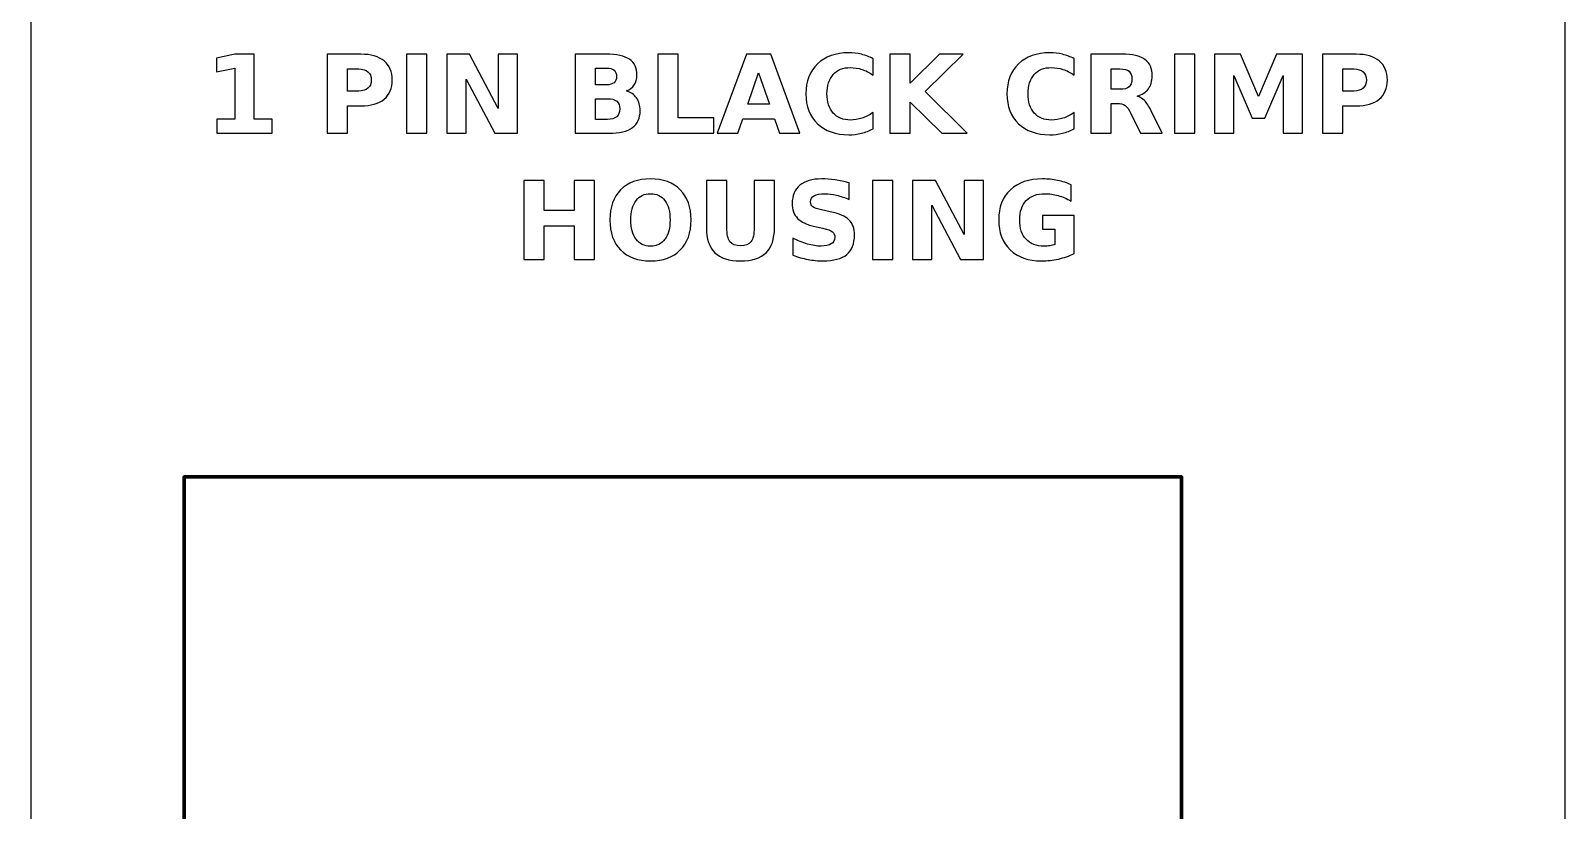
# Model space of a CAD drawing. Header units: centimetres. Extents: x -11.5 to -9.5, y -15.85 to -11.85.
# Drawn here: x -11.5 to -9.5, y -14.784 to -13.769 of the extents above; entities that cross this region are included whole.
import ezdxf

# ---------------------------------------------------------------- set-up
doc = ezdxf.new("R2010")
doc.units = ezdxf.units.CM
doc.header["$MEASUREMENT"] = 0
doc.layers.add('Layer 1', color=7, linetype='Continuous')

msp = doc.modelspace()

# ---------------------------------------------------------------- linework, layer by layer
at = {"layer": 'Layer 1', "color": 7}
msp.add_lwpolyline([(-11.5, -15.85), (-9.5, -15.85), (-9.5, -11.85), (-11.5, -11.85), (-11.5, -15.85)], close=True, dxfattribs=at)
at = {"layer": 'Layer 1', "color": 7, "lineweight": 100}
msp.add_lwpolyline([(-11.3, -15.35), (-10, -15.35), (-10, -14.35), (-11.3, -14.35), (-11.3, -15.35)], close=True, dxfattribs=at)
at = {"layer": 'Layer 1', "color": 250}
for points, knots in [([(-11.25731, -13.88415), (-11.25731, -13.88415), (-11.23388, -13.88415), (-11.23388, -13.88415), (-11.23388, -13.88415), (-11.23388, -13.88415), (-11.23388, -13.81766), (-11.23388, -13.81766), (-11.23388, -13.81766), (-11.23388, -13.81766), (-11.25792, -13.82263), (-11.25792, -13.82263), (-11.25792, -13.82263), (-11.25792, -13.82263), (-11.25792, -13.80456), (-11.25792, -13.80456), (-11.25792, -13.80456), (-11.25792, -13.80456), (-11.23402, -13.7996), (-11.23402, -13.7996), (-11.23402, -13.7996), (-11.23402, -13.7996), (-11.20881, -13.7996), (-11.20881, -13.7996), (-11.20881, -13.7996), (-11.20881, -13.7996), (-11.20881, -13.88415), (-11.20881, -13.88415), (-11.20881, -13.88415), (-11.20881, -13.88415), (-11.18539, -13.88415), (-11.18539, -13.88415), (-11.18539, -13.88415), (-11.18539, -13.88415), (-11.18539, -13.90247), (-11.18539, -13.90247), (-11.18539, -13.90247), (-11.18539, -13.90247), (-11.25731, -13.90247), (-11.25731, -13.90247), (-11.25731, -13.90247), (-11.25731, -13.90247), (-11.25731, -13.88415), (-11.25731, -13.88415)], [0, 0, 0, 0, 0.0909091, 0.0909091, 0.0909091, 0.0909091, 0.1818182, 0.1818182, 0.1818182, 0.1818182, 0.2727273, 0.2727273, 0.2727273, 0.2727273, 0.3636364, 0.3636364, 0.3636364, 0.3636364, 0.4545455, 0.4545455, 0.4545455, 0.4545455, 0.5454545, 0.5454545, 0.5454545, 0.5454545, 0.6363636, 0.6363636, 0.6363636, 0.6363636, 0.7272727, 0.7272727, 0.7272727, 0.7272727, 0.8181818, 0.8181818, 0.8181818, 0.8181818, 0.9090909, 0.9090909, 0.9090909, 0.9090909, 1, 1, 1, 1]), ([(-11.11356, -13.7996), (-11.11356, -13.7996), (-11.06954, -13.7996), (-11.06954, -13.7996), (-11.06954, -13.7996), (-11.05644, -13.7996), (-11.04639, -13.80252), (-11.03938, -13.80833), (-11.03938, -13.80833), (-11.03238, -13.81414), (-11.02887, -13.82241), (-11.02887, -13.83316), (-11.02887, -13.83316), (-11.02887, -13.84393), (-11.03238, -13.85223), (-11.03938, -13.85804), (-11.03938, -13.85804), (-11.04639, -13.86385), (-11.05644, -13.86677), (-11.06954, -13.86677), (-11.06954, -13.86677), (-11.06954, -13.86677), (-11.08703, -13.86677), (-11.08703, -13.86677), (-11.08703, -13.86677), (-11.08703, -13.86677), (-11.08703, -13.90247), (-11.08703, -13.90247), (-11.08703, -13.90247), (-11.08703, -13.90247), (-11.11356, -13.90247), (-11.11356, -13.90247), (-11.11356, -13.90247), (-11.11356, -13.90247), (-11.11356, -13.7996), (-11.11356, -13.7996)], [0, 0, 0, 0, 0.1111111, 0.1111111, 0.1111111, 0.1111111, 0.2222222, 0.2222222, 0.2222222, 0.2222222, 0.3333333, 0.3333333, 0.3333333, 0.3333333, 0.4444444, 0.4444444, 0.4444444, 0.4444444, 0.5555556, 0.5555556, 0.5555556, 0.5555556, 0.6666667, 0.6666667, 0.6666667, 0.6666667, 0.7777778, 0.7777778, 0.7777778, 0.7777778, 0.8888889, 0.8888889, 0.8888889, 0.8888889, 1, 1, 1, 1]), ([(-11.01015, -13.7996), (-11.01015, -13.7996), (-10.98362, -13.7996), (-10.98362, -13.7996), (-10.98362, -13.7996), (-10.98362, -13.7996), (-10.98362, -13.90247), (-10.98362, -13.90247), (-10.98362, -13.90247), (-10.98362, -13.90247), (-11.01015, -13.90247), (-11.01015, -13.90247), (-11.01015, -13.90247), (-11.01015, -13.90247), (-11.01015, -13.7996), (-11.01015, -13.7996)], [0, 0, 0, 0, 0.25, 0.25, 0.25, 0.25, 0.5, 0.5, 0.5, 0.5, 0.75, 0.75, 0.75, 0.75, 1, 1, 1, 1]), ([(-10.95766, -13.7996), (-10.95766, -13.7996), (-10.92803, -13.7996), (-10.92803, -13.7996), (-10.92803, -13.7996), (-10.92803, -13.7996), (-10.89061, -13.87016), (-10.89061, -13.87016), (-10.89061, -13.87016), (-10.89061, -13.87016), (-10.89061, -13.7996), (-10.89061, -13.7996), (-10.89061, -13.7996), (-10.89061, -13.7996), (-10.86547, -13.7996), (-10.86547, -13.7996), (-10.86547, -13.7996), (-10.86547, -13.7996), (-10.86547, -13.90247), (-10.86547, -13.90247), (-10.86547, -13.90247), (-10.86547, -13.90247), (-10.8951, -13.90247), (-10.8951, -13.90247), (-10.8951, -13.90247), (-10.8951, -13.90247), (-10.93252, -13.83191), (-10.93252, -13.83191), (-10.93252, -13.83191), (-10.93252, -13.83191), (-10.93252, -13.90247), (-10.93252, -13.90247), (-10.93252, -13.90247), (-10.93252, -13.90247), (-10.95766, -13.90247), (-10.95766, -13.90247), (-10.95766, -13.90247), (-10.95766, -13.90247), (-10.95766, -13.7996), (-10.95766, -13.7996)], [0, 0, 0, 0, 0.1, 0.1, 0.1, 0.1, 0.2, 0.2, 0.2, 0.2, 0.3, 0.3, 0.3, 0.3, 0.4, 0.4, 0.4, 0.4, 0.5, 0.5, 0.5, 0.5, 0.6, 0.6, 0.6, 0.6, 0.7, 0.7, 0.7, 0.7, 0.8, 0.8, 0.8, 0.8, 0.9, 0.9, 0.9, 0.9, 1, 1, 1, 1]), ([(-10.72367, -13.84741), (-10.71798, -13.84906), (-10.71356, -13.85212), (-10.71043, -13.85659), (-10.71043, -13.85659), (-10.7073, -13.86103), (-10.70575, -13.86651), (-10.70575, -13.87298), (-10.70575, -13.87298), (-10.70575, -13.8829), (-10.70912, -13.89029), (-10.71582, -13.89516), (-10.71582, -13.89516), (-10.72252, -13.90002), (-10.73273, -13.90247), (-10.74642, -13.90247), (-10.74642, -13.90247), (-10.74642, -13.90247), (-10.79044, -13.90247), (-10.79044, -13.90247), (-10.79044, -13.90247), (-10.79044, -13.90247), (-10.79044, -13.7996), (-10.79044, -13.7996), (-10.79044, -13.7996), (-10.79044, -13.7996), (-10.75062, -13.7996), (-10.75062, -13.7996), (-10.75062, -13.7996), (-10.73633, -13.7996), (-10.72598, -13.80176), (-10.71958, -13.80607), (-10.71958, -13.80607), (-10.71316, -13.8104), (-10.70996, -13.81731), (-10.70996, -13.82681), (-10.70996, -13.82681), (-10.70996, -13.83182), (-10.71114, -13.83608), (-10.71347, -13.83961), (-10.71347, -13.83961), (-10.71582, -13.84311), (-10.7192, -13.84572), (-10.72367, -13.84741)], [0, 0, 0, 0, 0.0909091, 0.0909091, 0.0909091, 0.0909091, 0.1818182, 0.1818182, 0.1818182, 0.1818182, 0.2727273, 0.2727273, 0.2727273, 0.2727273, 0.3636364, 0.3636364, 0.3636364, 0.3636364, 0.4545455, 0.4545455, 0.4545455, 0.4545455, 0.5454545, 0.5454545, 0.5454545, 0.5454545, 0.6363636, 0.6363636, 0.6363636, 0.6363636, 0.7272727, 0.7272727, 0.7272727, 0.7272727, 0.8181818, 0.8181818, 0.8181818, 0.8181818, 0.9090909, 0.9090909, 0.9090909, 0.9090909, 1, 1, 1, 1]), ([(-10.68289, -13.7996), (-10.68289, -13.7996), (-10.65636, -13.7996), (-10.65636, -13.7996), (-10.65636, -13.7996), (-10.65636, -13.7996), (-10.65636, -13.88241), (-10.65636, -13.88241), (-10.65636, -13.88241), (-10.65636, -13.88241), (-10.6098, -13.88241), (-10.6098, -13.88241), (-10.6098, -13.88241), (-10.6098, -13.88241), (-10.6098, -13.90247), (-10.6098, -13.90247), (-10.6098, -13.90247), (-10.6098, -13.90247), (-10.68289, -13.90247), (-10.68289, -13.90247), (-10.68289, -13.90247), (-10.68289, -13.90247), (-10.68289, -13.7996), (-10.68289, -13.7996)], [0, 0, 0, 0, 0.1666667, 0.1666667, 0.1666667, 0.1666667, 0.3333333, 0.3333333, 0.3333333, 0.3333333, 0.5, 0.5, 0.5, 0.5, 0.6666667, 0.6666667, 0.6666667, 0.6666667, 0.8333333, 0.8333333, 0.8333333, 0.8333333, 1, 1, 1, 1]), ([(-10.53056, -13.88375), (-10.53056, -13.88375), (-10.57205, -13.88375), (-10.57205, -13.88375), (-10.57205, -13.88375), (-10.57205, -13.88375), (-10.57859, -13.90247), (-10.57859, -13.90247), (-10.57859, -13.90247), (-10.57859, -13.90247), (-10.60526, -13.90247), (-10.60526, -13.90247), (-10.60526, -13.90247), (-10.60526, -13.90247), (-10.56716, -13.7996), (-10.56716, -13.7996), (-10.56716, -13.7996), (-10.56716, -13.7996), (-10.53553, -13.7996), (-10.53553, -13.7996), (-10.53553, -13.7996), (-10.53553, -13.7996), (-10.49743, -13.90247), (-10.49743, -13.90247), (-10.49743, -13.90247), (-10.49743, -13.90247), (-10.5241, -13.90247), (-10.5241, -13.90247), (-10.5241, -13.90247), (-10.5241, -13.90247), (-10.53056, -13.88375), (-10.53056, -13.88375)], [0, 0, 0, 0, 0.125, 0.125, 0.125, 0.125, 0.25, 0.25, 0.25, 0.25, 0.375, 0.375, 0.375, 0.375, 0.5, 0.5, 0.5, 0.5, 0.625, 0.625, 0.625, 0.625, 0.75, 0.75, 0.75, 0.75, 0.875, 0.875, 0.875, 0.875, 1, 1, 1, 1]), ([(-10.40218, -13.89683), (-10.40704, -13.89934), (-10.41212, -13.90125), (-10.41742, -13.90254), (-10.41742, -13.90254), (-10.42268, -13.90383), (-10.42821, -13.90447), (-10.43395, -13.90447), (-10.43395, -13.90447), (-10.45107, -13.90447), (-10.46464, -13.89967), (-10.47466, -13.8901), (-10.47466, -13.8901), (-10.48468, -13.88053), (-10.48969, -13.86755), (-10.48969, -13.85113), (-10.48969, -13.85113), (-10.48969, -13.83469), (-10.48468, -13.82168), (-10.47466, -13.81211), (-10.47466, -13.81211), (-10.46464, -13.80254), (-10.45107, -13.79774), (-10.43395, -13.79774), (-10.43395, -13.79774), (-10.42821, -13.79774), (-10.42268, -13.79838), (-10.41742, -13.79967), (-10.41742, -13.79967), (-10.41212, -13.80096), (-10.40704, -13.80287), (-10.40218, -13.80539), (-10.40218, -13.80539), (-10.40218, -13.80539), (-10.40218, -13.82667), (-10.40218, -13.82667), (-10.40218, -13.82667), (-10.40709, -13.82331), (-10.41194, -13.82086), (-10.41671, -13.81931), (-10.41671, -13.81931), (-10.42148, -13.81773), (-10.42652, -13.81696), (-10.43181, -13.81696), (-10.43181, -13.81696), (-10.44126, -13.81696), (-10.44872, -13.81999), (-10.45413, -13.82606), (-10.45413, -13.82606), (-10.45956, -13.83213), (-10.46227, -13.84048), (-10.46227, -13.85113), (-10.46227, -13.85113), (-10.46227, -13.86176), (-10.45956, -13.87009), (-10.45413, -13.87615), (-10.45413, -13.87615), (-10.44872, -13.88222), (-10.44126, -13.88525), (-10.43181, -13.88525), (-10.43181, -13.88525), (-10.42652, -13.88525), (-10.42148, -13.88448), (-10.41671, -13.8829), (-10.41671, -13.8829), (-10.41194, -13.88135), (-10.40709, -13.8789), (-10.40218, -13.87554), (-10.40218, -13.87554), (-10.40218, -13.87554), (-10.40218, -13.89683), (-10.40218, -13.89683)], [0, 0, 0, 0, 0.0555556, 0.0555556, 0.0555556, 0.0555556, 0.1111111, 0.1111111, 0.1111111, 0.1111111, 0.1666667, 0.1666667, 0.1666667, 0.1666667, 0.2222222, 0.2222222, 0.2222222, 0.2222222, 0.2777778, 0.2777778, 0.2777778, 0.2777778, 0.3333333, 0.3333333, 0.3333333, 0.3333333, 0.3888889, 0.3888889, 0.3888889, 0.3888889, 0.4444444, 0.4444444, 0.4444444, 0.4444444, 0.5, 0.5, 0.5, 0.5, 0.5555556, 0.5555556, 0.5555556, 0.5555556, 0.6111111, 0.6111111, 0.6111111, 0.6111111, 0.6666667, 0.6666667, 0.6666667, 0.6666667, 0.7222222, 0.7222222, 0.7222222, 0.7222222, 0.7777778, 0.7777778, 0.7777778, 0.7777778, 0.8333333, 0.8333333, 0.8333333, 0.8333333, 0.8888889, 0.8888889, 0.8888889, 0.8888889, 0.9444444, 0.9444444, 0.9444444, 0.9444444, 1, 1, 1, 1]), ([(-10.38021, -13.7996), (-10.38021, -13.7996), (-10.35368, -13.7996), (-10.35368, -13.7996), (-10.35368, -13.7996), (-10.35368, -13.7996), (-10.35368, -13.83716), (-10.35368, -13.83716), (-10.35368, -13.83716), (-10.35368, -13.83716), (-10.31544, -13.7996), (-10.31544, -13.7996), (-10.31544, -13.7996), (-10.31544, -13.7996), (-10.28466, -13.7996), (-10.28466, -13.7996), (-10.28466, -13.7996), (-10.28466, -13.7996), (-10.33419, -13.84831), (-10.33419, -13.84831), (-10.33419, -13.84831), (-10.33419, -13.84831), (-10.27955, -13.90247), (-10.27955, -13.90247), (-10.27955, -13.90247), (-10.27955, -13.90247), (-10.31276, -13.90247), (-10.31276, -13.90247), (-10.31276, -13.90247), (-10.31276, -13.90247), (-10.35368, -13.86195), (-10.35368, -13.86195), (-10.35368, -13.86195), (-10.35368, -13.86195), (-10.35368, -13.90247), (-10.35368, -13.90247), (-10.35368, -13.90247), (-10.35368, -13.90247), (-10.38021, -13.90247), (-10.38021, -13.90247), (-10.38021, -13.90247), (-10.38021, -13.90247), (-10.38021, -13.7996), (-10.38021, -13.7996)], [0, 0, 0, 0, 0.0909091, 0.0909091, 0.0909091, 0.0909091, 0.1818182, 0.1818182, 0.1818182, 0.1818182, 0.2727273, 0.2727273, 0.2727273, 0.2727273, 0.3636364, 0.3636364, 0.3636364, 0.3636364, 0.4545455, 0.4545455, 0.4545455, 0.4545455, 0.5454545, 0.5454545, 0.5454545, 0.5454545, 0.6363636, 0.6363636, 0.6363636, 0.6363636, 0.7272727, 0.7272727, 0.7272727, 0.7272727, 0.8181818, 0.8181818, 0.8181818, 0.8181818, 0.9090909, 0.9090909, 0.9090909, 0.9090909, 1, 1, 1, 1]), ([(-10.14016, -13.89683), (-10.14502, -13.89934), (-10.1501, -13.90125), (-10.1554, -13.90254), (-10.1554, -13.90254), (-10.16066, -13.90383), (-10.16619, -13.90447), (-10.17193, -13.90447), (-10.17193, -13.90447), (-10.18905, -13.90447), (-10.20262, -13.89967), (-10.21264, -13.8901), (-10.21264, -13.8901), (-10.22266, -13.88053), (-10.22767, -13.86755), (-10.22767, -13.85113), (-10.22767, -13.85113), (-10.22767, -13.83469), (-10.22266, -13.82168), (-10.21264, -13.81211), (-10.21264, -13.81211), (-10.20262, -13.80254), (-10.18905, -13.79774), (-10.17193, -13.79774), (-10.17193, -13.79774), (-10.16619, -13.79774), (-10.16066, -13.79838), (-10.1554, -13.79967), (-10.1554, -13.79967), (-10.1501, -13.80096), (-10.14502, -13.80287), (-10.14016, -13.80539), (-10.14016, -13.80539), (-10.14016, -13.80539), (-10.14016, -13.82667), (-10.14016, -13.82667), (-10.14016, -13.82667), (-10.14507, -13.82331), (-10.14992, -13.82086), (-10.15469, -13.81931), (-10.15469, -13.81931), (-10.15946, -13.81773), (-10.1645, -13.81696), (-10.16979, -13.81696), (-10.16979, -13.81696), (-10.17924, -13.81696), (-10.1867, -13.81999), (-10.19211, -13.82606), (-10.19211, -13.82606), (-10.19754, -13.83213), (-10.20025, -13.84048), (-10.20025, -13.85113), (-10.20025, -13.85113), (-10.20025, -13.86176), (-10.19754, -13.87009), (-10.19211, -13.87615), (-10.19211, -13.87615), (-10.1867, -13.88222), (-10.17924, -13.88525), (-10.16979, -13.88525), (-10.16979, -13.88525), (-10.1645, -13.88525), (-10.15946, -13.88448), (-10.15469, -13.8829), (-10.15469, -13.8829), (-10.14992, -13.88135), (-10.14507, -13.8789), (-10.14016, -13.87554), (-10.14016, -13.87554), (-10.14016, -13.87554), (-10.14016, -13.89683), (-10.14016, -13.89683)], [0, 0, 0, 0, 0.0555556, 0.0555556, 0.0555556, 0.0555556, 0.1111111, 0.1111111, 0.1111111, 0.1111111, 0.1666667, 0.1666667, 0.1666667, 0.1666667, 0.2222222, 0.2222222, 0.2222222, 0.2222222, 0.2777778, 0.2777778, 0.2777778, 0.2777778, 0.3333333, 0.3333333, 0.3333333, 0.3333333, 0.3888889, 0.3888889, 0.3888889, 0.3888889, 0.4444444, 0.4444444, 0.4444444, 0.4444444, 0.5, 0.5, 0.5, 0.5, 0.5555556, 0.5555556, 0.5555556, 0.5555556, 0.6111111, 0.6111111, 0.6111111, 0.6111111, 0.6666667, 0.6666667, 0.6666667, 0.6666667, 0.7222222, 0.7222222, 0.7222222, 0.7222222, 0.7777778, 0.7777778, 0.7777778, 0.7777778, 0.8333333, 0.8333333, 0.8333333, 0.8333333, 0.8888889, 0.8888889, 0.8888889, 0.8888889, 0.9444444, 0.9444444, 0.9444444, 0.9444444, 1, 1, 1, 1]), ([(-10.09166, -13.86355), (-10.09166, -13.86355), (-10.09166, -13.90247), (-10.09166, -13.90247), (-10.09166, -13.90247), (-10.09166, -13.90247), (-10.11819, -13.90247), (-10.11819, -13.90247), (-10.11819, -13.90247), (-10.11819, -13.90247), (-10.11819, -13.7996), (-10.11819, -13.7996), (-10.11819, -13.7996), (-10.11819, -13.7996), (-10.07767, -13.7996), (-10.07767, -13.7996), (-10.07767, -13.7996), (-10.06412, -13.7996), (-10.05417, -13.80188), (-10.04787, -13.80642), (-10.04787, -13.80642), (-10.04155, -13.81096), (-10.03839, -13.81816), (-10.03839, -13.82799), (-10.03839, -13.82799), (-10.03839, -13.83478), (-10.04004, -13.84038), (-10.04331, -13.84473), (-10.04331, -13.84473), (-10.0466, -13.84911), (-10.05156, -13.85233), (-10.05817, -13.85438), (-10.05817, -13.85438), (-10.05455, -13.85522), (-10.05128, -13.85708), (-10.04841, -13.86), (-10.04841, -13.86), (-10.04554, -13.86291), (-10.04265, -13.86733), (-10.03971, -13.87326), (-10.03971, -13.87326), (-10.03971, -13.87326), (-10.02529, -13.90247), (-10.02529, -13.90247), (-10.02529, -13.90247), (-10.02529, -13.90247), (-10.05356, -13.90247), (-10.05356, -13.90247), (-10.05356, -13.90247), (-10.05356, -13.90247), (-10.0661, -13.87691), (-10.0661, -13.87691), (-10.0661, -13.87691), (-10.06861, -13.87178), (-10.07118, -13.86825), (-10.07379, -13.86637), (-10.07379, -13.86637), (-10.07638, -13.86449), (-10.07983, -13.86355), (-10.08416, -13.86355), (-10.08416, -13.86355), (-10.08416, -13.86355), (-10.09166, -13.86355), (-10.09166, -13.86355)], [0, 0, 0, 0, 0.0625, 0.0625, 0.0625, 0.0625, 0.125, 0.125, 0.125, 0.125, 0.1875, 0.1875, 0.1875, 0.1875, 0.25, 0.25, 0.25, 0.25, 0.3125, 0.3125, 0.3125, 0.3125, 0.375, 0.375, 0.375, 0.375, 0.4375, 0.4375, 0.4375, 0.4375, 0.5, 0.5, 0.5, 0.5, 0.5625, 0.5625, 0.5625, 0.5625, 0.625, 0.625, 0.625, 0.625, 0.6875, 0.6875, 0.6875, 0.6875, 0.75, 0.75, 0.75, 0.75, 0.8125, 0.8125, 0.8125, 0.8125, 0.875, 0.875, 0.875, 0.875, 0.9375, 0.9375, 0.9375, 0.9375, 1, 1, 1, 1]), ([(-10.00954, -13.7996), (-10.00954, -13.7996), (-9.98301, -13.7996), (-9.98301, -13.7996), (-9.98301, -13.7996), (-9.98301, -13.7996), (-9.98301, -13.90247), (-9.98301, -13.90247), (-9.98301, -13.90247), (-9.98301, -13.90247), (-10.00954, -13.90247), (-10.00954, -13.90247), (-10.00954, -13.90247), (-10.00954, -13.90247), (-10.00954, -13.7996), (-10.00954, -13.7996)], [0, 0, 0, 0, 0.25, 0.25, 0.25, 0.25, 0.5, 0.5, 0.5, 0.5, 0.75, 0.75, 0.75, 0.75, 1, 1, 1, 1]), ([(-9.95705, -13.7996), (-9.95705, -13.7996), (-9.9233, -13.7996), (-9.9233, -13.7996), (-9.9233, -13.7996), (-9.9233, -13.7996), (-9.89985, -13.85466), (-9.89985, -13.85466), (-9.89985, -13.85466), (-9.89985, -13.85466), (-9.87629, -13.7996), (-9.87629, -13.7996), (-9.87629, -13.7996), (-9.87629, -13.7996), (-9.84261, -13.7996), (-9.84261, -13.7996), (-9.84261, -13.7996), (-9.84261, -13.7996), (-9.84261, -13.90247), (-9.84261, -13.90247), (-9.84261, -13.90247), (-9.84261, -13.90247), (-9.86768, -13.90247), (-9.86768, -13.90247), (-9.86768, -13.90247), (-9.86768, -13.90247), (-9.86768, -13.82723), (-9.86768, -13.82723), (-9.86768, -13.82723), (-9.86768, -13.82723), (-9.89139, -13.88269), (-9.89139, -13.88269), (-9.89139, -13.88269), (-9.89139, -13.88269), (-9.9082, -13.88269), (-9.9082, -13.88269), (-9.9082, -13.88269), (-9.9082, -13.88269), (-9.93191, -13.82723), (-9.93191, -13.82723), (-9.93191, -13.82723), (-9.93191, -13.82723), (-9.93191, -13.90247), (-9.93191, -13.90247), (-9.93191, -13.90247), (-9.93191, -13.90247), (-9.95705, -13.90247), (-9.95705, -13.90247), (-9.95705, -13.90247), (-9.95705, -13.90247), (-9.95705, -13.7996), (-9.95705, -13.7996)], [0, 0, 0, 0, 0.0769231, 0.0769231, 0.0769231, 0.0769231, 0.1538462, 0.1538462, 0.1538462, 0.1538462, 0.2307692, 0.2307692, 0.2307692, 0.2307692, 0.3076923, 0.3076923, 0.3076923, 0.3076923, 0.3846154, 0.3846154, 0.3846154, 0.3846154, 0.4615385, 0.4615385, 0.4615385, 0.4615385, 0.5384615, 0.5384615, 0.5384615, 0.5384615, 0.6153846, 0.6153846, 0.6153846, 0.6153846, 0.6923077, 0.6923077, 0.6923077, 0.6923077, 0.7692308, 0.7692308, 0.7692308, 0.7692308, 0.8461538, 0.8461538, 0.8461538, 0.8461538, 0.9230769, 0.9230769, 0.9230769, 0.9230769, 1, 1, 1, 1]), ([(-9.81662, -13.7996), (-9.81662, -13.7996), (-9.7726, -13.7996), (-9.7726, -13.7996), (-9.7726, -13.7996), (-9.7595, -13.7996), (-9.74945, -13.80252), (-9.74244, -13.80833), (-9.74244, -13.80833), (-9.73544, -13.81414), (-9.73193, -13.82241), (-9.73193, -13.83316), (-9.73193, -13.83316), (-9.73193, -13.84393), (-9.73544, -13.85223), (-9.74244, -13.85804), (-9.74244, -13.85804), (-9.74945, -13.86385), (-9.7595, -13.86677), (-9.7726, -13.86677), (-9.7726, -13.86677), (-9.7726, -13.86677), (-9.79009, -13.86677), (-9.79009, -13.86677), (-9.79009, -13.86677), (-9.79009, -13.86677), (-9.79009, -13.90247), (-9.79009, -13.90247), (-9.79009, -13.90247), (-9.79009, -13.90247), (-9.81662, -13.90247), (-9.81662, -13.90247), (-9.81662, -13.90247), (-9.81662, -13.90247), (-9.81662, -13.7996), (-9.81662, -13.7996)], [0, 0, 0, 0, 0.1111111, 0.1111111, 0.1111111, 0.1111111, 0.2222222, 0.2222222, 0.2222222, 0.2222222, 0.3333333, 0.3333333, 0.3333333, 0.3333333, 0.4444444, 0.4444444, 0.4444444, 0.4444444, 0.5555556, 0.5555556, 0.5555556, 0.5555556, 0.6666667, 0.6666667, 0.6666667, 0.6666667, 0.7777778, 0.7777778, 0.7777778, 0.7777778, 0.8888889, 0.8888889, 0.8888889, 0.8888889, 1, 1, 1, 1]), ([(-11.08703, -13.81882), (-11.08703, -13.81882), (-11.08703, -13.84755), (-11.08703, -13.84755), (-11.08703, -13.84755), (-11.08703, -13.84755), (-11.07236, -13.84755), (-11.07236, -13.84755), (-11.07236, -13.84755), (-11.06721, -13.84755), (-11.06323, -13.84631), (-11.06043, -13.84379), (-11.06043, -13.84379), (-11.05763, -13.8413), (-11.05622, -13.83775), (-11.05622, -13.83316), (-11.05622, -13.83316), (-11.05622, -13.82855), (-11.05763, -13.82502), (-11.06043, -13.82253), (-11.06043, -13.82253), (-11.06323, -13.82006), (-11.06721, -13.81882), (-11.07236, -13.81882), (-11.07236, -13.81882), (-11.07236, -13.81882), (-11.08703, -13.81882), (-11.08703, -13.81882)], [0, 0, 0, 0, 0.1428571, 0.1428571, 0.1428571, 0.1428571, 0.2857143, 0.2857143, 0.2857143, 0.2857143, 0.4285714, 0.4285714, 0.4285714, 0.4285714, 0.5714286, 0.5714286, 0.5714286, 0.5714286, 0.7142857, 0.7142857, 0.7142857, 0.7142857, 0.8571429, 0.8571429, 0.8571429, 0.8571429, 1, 1, 1, 1]), ([(-10.74924, -13.83942), (-10.74505, -13.83942), (-10.74188, -13.8385), (-10.73974, -13.83667), (-10.73974, -13.83667), (-10.73757, -13.83483), (-10.73649, -13.83213), (-10.73649, -13.82853), (-10.73649, -13.82853), (-10.73649, -13.825), (-10.73757, -13.82232), (-10.73974, -13.82046), (-10.73974, -13.82046), (-10.74188, -13.8186), (-10.74505, -13.81766), (-10.74924, -13.81766), (-10.74924, -13.81766), (-10.74924, -13.81766), (-10.76391, -13.81766), (-10.76391, -13.81766), (-10.76391, -13.81766), (-10.76391, -13.81766), (-10.76391, -13.83942), (-10.76391, -13.83942), (-10.76391, -13.83942), (-10.76391, -13.83942), (-10.74924, -13.83942), (-10.74924, -13.83942)], [0, 0, 0, 0, 0.1428571, 0.1428571, 0.1428571, 0.1428571, 0.2857143, 0.2857143, 0.2857143, 0.2857143, 0.4285714, 0.4285714, 0.4285714, 0.4285714, 0.5714286, 0.5714286, 0.5714286, 0.5714286, 0.7142857, 0.7142857, 0.7142857, 0.7142857, 0.8571429, 0.8571429, 0.8571429, 0.8571429, 1, 1, 1, 1]), ([(-10.08049, -13.84523), (-10.07494, -13.84523), (-10.07094, -13.84419), (-10.06854, -13.84212), (-10.06854, -13.84212), (-10.06612, -13.84005), (-10.06492, -13.83664), (-10.06492, -13.83191), (-10.06492, -13.83191), (-10.06492, -13.82723), (-10.06612, -13.82387), (-10.06854, -13.82185), (-10.06854, -13.82185), (-10.07094, -13.81983), (-10.07494, -13.81882), (-10.08049, -13.81882), (-10.08049, -13.81882), (-10.08049, -13.81882), (-10.09166, -13.81882), (-10.09166, -13.81882), (-10.09166, -13.81882), (-10.09166, -13.81882), (-10.09166, -13.84523), (-10.09166, -13.84523), (-10.09166, -13.84523), (-10.09166, -13.84523), (-10.08049, -13.84523), (-10.08049, -13.84523)], [0, 0, 0, 0, 0.1428571, 0.1428571, 0.1428571, 0.1428571, 0.2857143, 0.2857143, 0.2857143, 0.2857143, 0.4285714, 0.4285714, 0.4285714, 0.4285714, 0.5714286, 0.5714286, 0.5714286, 0.5714286, 0.7142857, 0.7142857, 0.7142857, 0.7142857, 0.8571429, 0.8571429, 0.8571429, 0.8571429, 1, 1, 1, 1]), ([(-9.79009, -13.81882), (-9.79009, -13.81882), (-9.79009, -13.84755), (-9.79009, -13.84755), (-9.79009, -13.84755), (-9.79009, -13.84755), (-9.77542, -13.84755), (-9.77542, -13.84755), (-9.77542, -13.84755), (-9.77027, -13.84755), (-9.76629, -13.84631), (-9.76349, -13.84379), (-9.76349, -13.84379), (-9.76069, -13.8413), (-9.75928, -13.83775), (-9.75928, -13.83316), (-9.75928, -13.83316), (-9.75928, -13.82855), (-9.76069, -13.82502), (-9.76349, -13.82253), (-9.76349, -13.82253), (-9.76629, -13.82006), (-9.77027, -13.81882), (-9.77542, -13.81882), (-9.77542, -13.81882), (-9.77542, -13.81882), (-9.79009, -13.81882), (-9.79009, -13.81882)], [0, 0, 0, 0, 0.1428571, 0.1428571, 0.1428571, 0.1428571, 0.2857143, 0.2857143, 0.2857143, 0.2857143, 0.4285714, 0.4285714, 0.4285714, 0.4285714, 0.5714286, 0.5714286, 0.5714286, 0.5714286, 0.7142857, 0.7142857, 0.7142857, 0.7142857, 0.8571429, 0.8571429, 0.8571429, 0.8571429, 1, 1, 1, 1]), ([(-10.56544, -13.86465), (-10.56544, -13.86465), (-10.53724, -13.86465), (-10.53724, -13.86465), (-10.53724, -13.86465), (-10.53724, -13.86465), (-10.55131, -13.82373), (-10.55131, -13.82373), (-10.55131, -13.82373), (-10.55131, -13.82373), (-10.56544, -13.86465), (-10.56544, -13.86465)], [0, 0, 0, 0, 0.3333333, 0.3333333, 0.3333333, 0.3333333, 0.6666667, 0.6666667, 0.6666667, 0.6666667, 1, 1, 1, 1]), ([(-10.74834, -13.88441), (-10.743, -13.88441), (-10.73901, -13.88328), (-10.7363, -13.88104), (-10.7363, -13.88104), (-10.73362, -13.87879), (-10.73228, -13.87538), (-10.73228, -13.87084), (-10.73228, -13.87084), (-10.73228, -13.86639), (-10.73362, -13.86305), (-10.73628, -13.86082), (-10.73628, -13.86082), (-10.73894, -13.85858), (-10.74296, -13.85748), (-10.74834, -13.85748), (-10.74834, -13.85748), (-10.74834, -13.85748), (-10.76391, -13.85748), (-10.76391, -13.85748), (-10.76391, -13.85748), (-10.76391, -13.85748), (-10.76391, -13.88441), (-10.76391, -13.88441), (-10.76391, -13.88441), (-10.76391, -13.88441), (-10.74834, -13.88441), (-10.74834, -13.88441)], [0, 0, 0, 0, 0.1428571, 0.1428571, 0.1428571, 0.1428571, 0.2857143, 0.2857143, 0.2857143, 0.2857143, 0.4285714, 0.4285714, 0.4285714, 0.4285714, 0.5714286, 0.5714286, 0.5714286, 0.5714286, 0.7142857, 0.7142857, 0.7142857, 0.7142857, 0.8571429, 0.8571429, 0.8571429, 0.8571429, 1, 1, 1, 1]), ([(-10.85738, -13.96385), (-10.85738, -13.96385), (-10.83085, -13.96385), (-10.83085, -13.96385), (-10.83085, -13.96385), (-10.83085, -13.96385), (-10.83085, -14.00306), (-10.83085, -14.00306), (-10.83085, -14.00306), (-10.83085, -14.00306), (-10.79172, -14.00306), (-10.79172, -14.00306), (-10.79172, -14.00306), (-10.79172, -14.00306), (-10.79172, -13.96385), (-10.79172, -13.96385), (-10.79172, -13.96385), (-10.79172, -13.96385), (-10.76519, -13.96385), (-10.76519, -13.96385), (-10.76519, -13.96385), (-10.76519, -13.96385), (-10.76519, -14.06672), (-10.76519, -14.06672), (-10.76519, -14.06672), (-10.76519, -14.06672), (-10.79172, -14.06672), (-10.79172, -14.06672), (-10.79172, -14.06672), (-10.79172, -14.06672), (-10.79172, -14.02312), (-10.79172, -14.02312), (-10.79172, -14.02312), (-10.79172, -14.02312), (-10.83085, -14.02312), (-10.83085, -14.02312), (-10.83085, -14.02312), (-10.83085, -14.02312), (-10.83085, -14.06672), (-10.83085, -14.06672), (-10.83085, -14.06672), (-10.83085, -14.06672), (-10.85738, -14.06672), (-10.85738, -14.06672), (-10.85738, -14.06672), (-10.85738, -14.06672), (-10.85738, -13.96385), (-10.85738, -13.96385)], [0, 0, 0, 0, 0.0833333, 0.0833333, 0.0833333, 0.0833333, 0.1666667, 0.1666667, 0.1666667, 0.1666667, 0.25, 0.25, 0.25, 0.25, 0.3333333, 0.3333333, 0.3333333, 0.3333333, 0.4166667, 0.4166667, 0.4166667, 0.4166667, 0.5, 0.5, 0.5, 0.5, 0.5833333, 0.5833333, 0.5833333, 0.5833333, 0.6666667, 0.6666667, 0.6666667, 0.6666667, 0.75, 0.75, 0.75, 0.75, 0.8333333, 0.8333333, 0.8333333, 0.8333333, 0.9166667, 0.9166667, 0.9166667, 0.9166667, 1, 1, 1, 1]), ([(-10.6923, -13.96199), (-10.67577, -13.96199), (-10.66281, -13.96672), (-10.65345, -13.9762), (-10.65345, -13.9762), (-10.64407, -13.98565), (-10.63939, -13.9987), (-10.63939, -14.01538), (-10.63939, -14.01538), (-10.63939, -14.03201), (-10.64407, -14.04506), (-10.65345, -14.05451), (-10.65345, -14.05451), (-10.66281, -14.06399), (-10.67577, -14.06872), (-10.6923, -14.06872), (-10.6923, -14.06872), (-10.70879, -14.06872), (-10.72172, -14.06399), (-10.73113, -14.05451), (-10.73113, -14.05451), (-10.74051, -14.04506), (-10.74522, -14.03201), (-10.74522, -14.01538), (-10.74522, -14.01538), (-10.74522, -13.9987), (-10.74051, -13.98565), (-10.73113, -13.9762), (-10.73113, -13.9762), (-10.72172, -13.96672), (-10.70879, -13.96199), (-10.6923, -13.96199)], [0, 0, 0, 0, 0.125, 0.125, 0.125, 0.125, 0.25, 0.25, 0.25, 0.25, 0.375, 0.375, 0.375, 0.375, 0.5, 0.5, 0.5, 0.5, 0.625, 0.625, 0.625, 0.625, 0.75, 0.75, 0.75, 0.75, 0.875, 0.875, 0.875, 0.875, 1, 1, 1, 1]), ([(-10.61932, -13.96385), (-10.61932, -13.96385), (-10.59279, -13.96385), (-10.59279, -13.96385), (-10.59279, -13.96385), (-10.59279, -13.96385), (-10.59279, -14.02552), (-10.59279, -14.02552), (-10.59279, -14.02552), (-10.59279, -14.03401), (-10.59141, -14.0401), (-10.58863, -14.04374), (-10.58863, -14.04374), (-10.58585, -14.04739), (-10.58132, -14.04922), (-10.57501, -14.04922), (-10.57501, -14.04922), (-10.56866, -14.04922), (-10.5641, -14.04739), (-10.56133, -14.04374), (-10.56133, -14.04374), (-10.55855, -14.0401), (-10.55716, -14.03401), (-10.55716, -14.02552), (-10.55716, -14.02552), (-10.55716, -14.02552), (-10.55716, -13.96385), (-10.55716, -13.96385), (-10.55716, -13.96385), (-10.55716, -13.96385), (-10.53063, -13.96385), (-10.53063, -13.96385), (-10.53063, -13.96385), (-10.53063, -13.96385), (-10.53063, -14.02552), (-10.53063, -14.02552), (-10.53063, -14.02552), (-10.53063, -14.04007), (-10.53428, -14.05092), (-10.54159, -14.05804), (-10.54159, -14.05804), (-10.54888, -14.06517), (-10.56003, -14.06872), (-10.57501, -14.06872), (-10.57501, -14.06872), (-10.58995, -14.06872), (-10.60107, -14.06517), (-10.60836, -14.05804), (-10.60836, -14.05804), (-10.61568, -14.05092), (-10.61932, -14.04007), (-10.61932, -14.02552), (-10.61932, -14.02552), (-10.61932, -14.02552), (-10.61932, -13.96385), (-10.61932, -13.96385)], [0, 0, 0, 0, 0.0714286, 0.0714286, 0.0714286, 0.0714286, 0.1428571, 0.1428571, 0.1428571, 0.1428571, 0.2142857, 0.2142857, 0.2142857, 0.2142857, 0.2857143, 0.2857143, 0.2857143, 0.2857143, 0.3571429, 0.3571429, 0.3571429, 0.3571429, 0.4285714, 0.4285714, 0.4285714, 0.4285714, 0.5, 0.5, 0.5, 0.5, 0.5714286, 0.5714286, 0.5714286, 0.5714286, 0.6428571, 0.6428571, 0.6428571, 0.6428571, 0.7142857, 0.7142857, 0.7142857, 0.7142857, 0.7857143, 0.7857143, 0.7857143, 0.7857143, 0.8571429, 0.8571429, 0.8571429, 0.8571429, 0.9285714, 0.9285714, 0.9285714, 0.9285714, 1, 1, 1, 1]), ([(-10.43315, -13.9671), (-10.43315, -13.9671), (-10.43315, -13.98885), (-10.43315, -13.98885), (-10.43315, -13.98885), (-10.4388, -13.98633), (-10.44432, -13.98443), (-10.44968, -13.98314), (-10.44968, -13.98314), (-10.45507, -13.98184), (-10.46015, -13.98121), (-10.46492, -13.98121), (-10.46492, -13.98121), (-10.47125, -13.98121), (-10.47595, -13.98208), (-10.47899, -13.98382), (-10.47899, -13.98382), (-10.48202, -13.98558), (-10.48353, -13.98829), (-10.48353, -13.99196), (-10.48353, -13.99196), (-10.48353, -13.99471), (-10.48252, -13.99687), (-10.48047, -13.9984), (-10.48047, -13.9984), (-10.47842, -13.99993), (-10.47471, -14.00127), (-10.46932, -14.00237), (-10.46932, -14.00237), (-10.46932, -14.00237), (-10.45803, -14.00463), (-10.45803, -14.00463), (-10.45803, -14.00463), (-10.44658, -14.00694), (-10.43847, -14.01042), (-10.43365, -14.01512), (-10.43365, -14.01512), (-10.42882, -14.0198), (-10.4264, -14.02646), (-10.4264, -14.03509), (-10.4264, -14.03509), (-10.4264, -14.04645), (-10.42976, -14.05489), (-10.43649, -14.06042), (-10.43649, -14.06042), (-10.44322, -14.06594), (-10.45349, -14.06872), (-10.46732, -14.06872), (-10.46732, -14.06872), (-10.47386, -14.06872), (-10.4804, -14.06811), (-10.48696, -14.06686), (-10.48696, -14.06686), (-10.49352, -14.06561), (-10.50011, -14.06378), (-10.50667, -14.06136), (-10.50667, -14.06136), (-10.50667, -14.06136), (-10.50667, -14.03897), (-10.50667, -14.03897), (-10.50667, -14.03897), (-10.50011, -14.04245), (-10.49376, -14.04508), (-10.48762, -14.04685), (-10.48762, -14.04685), (-10.48148, -14.04861), (-10.47558, -14.0495), (-10.46989, -14.0495), (-10.46989, -14.0495), (-10.4641, -14.0495), (-10.45966, -14.04854), (-10.45658, -14.04661), (-10.45658, -14.04661), (-10.45349, -14.04468), (-10.45197, -14.04193), (-10.45197, -14.03833), (-10.45197, -14.03833), (-10.45197, -14.03513), (-10.453, -14.03264), (-10.45509, -14.0309), (-10.45509, -14.0309), (-10.45719, -14.02916), (-10.46135, -14.02759), (-10.46761, -14.02622), (-10.46761, -14.02622), (-10.46761, -14.02622), (-10.47788, -14.02394), (-10.47788, -14.02394), (-10.47788, -14.02394), (-10.48816, -14.02173), (-10.49569, -14.01823), (-10.50044, -14.0134), (-10.50044, -14.0134), (-10.50519, -14.00858), (-10.50756, -14.00207), (-10.50756, -13.99391), (-10.50756, -13.99391), (-10.50756, -13.98365), (-10.50425, -13.97577), (-10.49764, -13.97027), (-10.49764, -13.97027), (-10.49103, -13.96474), (-10.48153, -13.96199), (-10.46911, -13.96199), (-10.46911, -13.96199), (-10.46347, -13.96199), (-10.45766, -13.96242), (-10.45168, -13.96326), (-10.45168, -13.96326), (-10.44571, -13.96411), (-10.43953, -13.96538), (-10.43315, -13.9671)], [0, 0, 0, 0, 0.0357143, 0.0357143, 0.0357143, 0.0357143, 0.0714286, 0.0714286, 0.0714286, 0.0714286, 0.1071429, 0.1071429, 0.1071429, 0.1071429, 0.1428571, 0.1428571, 0.1428571, 0.1428571, 0.1785714, 0.1785714, 0.1785714, 0.1785714, 0.2142857, 0.2142857, 0.2142857, 0.2142857, 0.25, 0.25, 0.25, 0.25, 0.2857143, 0.2857143, 0.2857143, 0.2857143, 0.3214286, 0.3214286, 0.3214286, 0.3214286, 0.3571429, 0.3571429, 0.3571429, 0.3571429, 0.3928571, 0.3928571, 0.3928571, 0.3928571, 0.4285714, 0.4285714, 0.4285714, 0.4285714, 0.4642857, 0.4642857, 0.4642857, 0.4642857, 0.5, 0.5, 0.5, 0.5, 0.5357143, 0.5357143, 0.5357143, 0.5357143, 0.5714286, 0.5714286, 0.5714286, 0.5714286, 0.6071429, 0.6071429, 0.6071429, 0.6071429, 0.6428571, 0.6428571, 0.6428571, 0.6428571, 0.6785714, 0.6785714, 0.6785714, 0.6785714, 0.7142857, 0.7142857, 0.7142857, 0.7142857, 0.75, 0.75, 0.75, 0.75, 0.7857143, 0.7857143, 0.7857143, 0.7857143, 0.8214286, 0.8214286, 0.8214286, 0.8214286, 0.8571429, 0.8571429, 0.8571429, 0.8571429, 0.8928571, 0.8928571, 0.8928571, 0.8928571, 0.9285714, 0.9285714, 0.9285714, 0.9285714, 0.9642857, 0.9642857, 0.9642857, 0.9642857, 1, 1, 1, 1]), ([(-10.40312, -13.96385), (-10.40312, -13.96385), (-10.37659, -13.96385), (-10.37659, -13.96385), (-10.37659, -13.96385), (-10.37659, -13.96385), (-10.37659, -14.06672), (-10.37659, -14.06672), (-10.37659, -14.06672), (-10.37659, -14.06672), (-10.40312, -14.06672), (-10.40312, -14.06672), (-10.40312, -14.06672), (-10.40312, -14.06672), (-10.40312, -13.96385), (-10.40312, -13.96385)], [0, 0, 0, 0, 0.25, 0.25, 0.25, 0.25, 0.5, 0.5, 0.5, 0.5, 0.75, 0.75, 0.75, 0.75, 1, 1, 1, 1]), ([(-10.35063, -13.96385), (-10.35063, -13.96385), (-10.321, -13.96385), (-10.321, -13.96385), (-10.321, -13.96385), (-10.321, -13.96385), (-10.28358, -14.03441), (-10.28358, -14.03441), (-10.28358, -14.03441), (-10.28358, -14.03441), (-10.28358, -13.96385), (-10.28358, -13.96385), (-10.28358, -13.96385), (-10.28358, -13.96385), (-10.25844, -13.96385), (-10.25844, -13.96385), (-10.25844, -13.96385), (-10.25844, -13.96385), (-10.25844, -14.06672), (-10.25844, -14.06672), (-10.25844, -14.06672), (-10.25844, -14.06672), (-10.28807, -14.06672), (-10.28807, -14.06672), (-10.28807, -14.06672), (-10.28807, -14.06672), (-10.32549, -13.99616), (-10.32549, -13.99616), (-10.32549, -13.99616), (-10.32549, -13.99616), (-10.32549, -14.06672), (-10.32549, -14.06672), (-10.32549, -14.06672), (-10.32549, -14.06672), (-10.35063, -14.06672), (-10.35063, -14.06672), (-10.35063, -14.06672), (-10.35063, -14.06672), (-10.35063, -13.96385), (-10.35063, -13.96385)], [0, 0, 0, 0, 0.1, 0.1, 0.1, 0.1, 0.2, 0.2, 0.2, 0.2, 0.3, 0.3, 0.3, 0.3, 0.4, 0.4, 0.4, 0.4, 0.5, 0.5, 0.5, 0.5, 0.6, 0.6, 0.6, 0.6, 0.7, 0.7, 0.7, 0.7, 0.8, 0.8, 0.8, 0.8, 0.9, 0.9, 0.9, 0.9, 1, 1, 1, 1]), ([(-10.14007, -14.05908), (-10.14668, -14.0623), (-10.15354, -14.0647), (-10.16067, -14.06632), (-10.16067, -14.06632), (-10.1678, -14.06792), (-10.17513, -14.06872), (-10.18273, -14.06872), (-10.18273, -14.06872), (-10.19985, -14.06872), (-10.21342, -14.06392), (-10.22344, -14.05435), (-10.22344, -14.05435), (-10.23346, -14.04478), (-10.23847, -14.0318), (-10.23847, -14.01538), (-10.23847, -14.01538), (-10.23847, -13.9988), (-10.23336, -13.98577), (-10.22318, -13.97624), (-10.22318, -13.97624), (-10.21297, -13.96674), (-10.199, -13.96199), (-10.18127, -13.96199), (-10.18127, -13.96199), (-10.17443, -13.96199), (-10.16787, -13.96263), (-10.16159, -13.96392), (-10.16159, -13.96392), (-10.15533, -13.96521), (-10.1494, -13.96712), (-10.14385, -13.96964), (-10.14385, -13.96964), (-10.14385, -13.96964), (-10.14385, -13.99092), (-10.14385, -13.99092), (-10.14385, -13.99092), (-10.14959, -13.98765), (-10.15531, -13.98523), (-10.16098, -13.98363), (-10.16098, -13.98363), (-10.16664, -13.98201), (-10.17233, -13.98121), (-10.17803, -13.98121), (-10.17803, -13.98121), (-10.18861, -13.98121), (-10.19675, -13.98417), (-10.20246, -13.99007), (-10.20246, -13.99007), (-10.20818, -13.99598), (-10.21105, -14.00442), (-10.21105, -14.01538), (-10.21105, -14.01538), (-10.21105, -14.02627), (-10.20829, -14.03469), (-10.20277, -14.04061), (-10.20277, -14.04061), (-10.19726, -14.04654), (-10.18943, -14.0495), (-10.17927, -14.0495), (-10.17927, -14.0495), (-10.17652, -14.0495), (-10.17396, -14.04934), (-10.17158, -14.04899), (-10.17158, -14.04899), (-10.16921, -14.04863), (-10.16709, -14.04809), (-10.16521, -14.04736), (-10.16521, -14.04736), (-10.16521, -14.04736), (-10.16521, -14.02737), (-10.16521, -14.02737), (-10.16521, -14.02737), (-10.16521, -14.02737), (-10.18139, -14.02737), (-10.18139, -14.02737), (-10.18139, -14.02737), (-10.18139, -14.02737), (-10.18139, -14.00959), (-10.18139, -14.00959), (-10.18139, -14.00959), (-10.18139, -14.00959), (-10.14007, -14.00959), (-10.14007, -14.00959), (-10.14007, -14.00959), (-10.14007, -14.00959), (-10.14007, -14.05908), (-10.14007, -14.05908)], [0, 0, 0, 0, 0.0454545, 0.0454545, 0.0454545, 0.0454545, 0.0909091, 0.0909091, 0.0909091, 0.0909091, 0.1363636, 0.1363636, 0.1363636, 0.1363636, 0.1818182, 0.1818182, 0.1818182, 0.1818182, 0.2272727, 0.2272727, 0.2272727, 0.2272727, 0.2727273, 0.2727273, 0.2727273, 0.2727273, 0.3181818, 0.3181818, 0.3181818, 0.3181818, 0.3636364, 0.3636364, 0.3636364, 0.3636364, 0.4090909, 0.4090909, 0.4090909, 0.4090909, 0.4545455, 0.4545455, 0.4545455, 0.4545455, 0.5, 0.5, 0.5, 0.5, 0.5454545, 0.5454545, 0.5454545, 0.5454545, 0.5909091, 0.5909091, 0.5909091, 0.5909091, 0.6363636, 0.6363636, 0.6363636, 0.6363636, 0.6818182, 0.6818182, 0.6818182, 0.6818182, 0.7272727, 0.7272727, 0.7272727, 0.7272727, 0.7727273, 0.7727273, 0.7727273, 0.7727273, 0.8181818, 0.8181818, 0.8181818, 0.8181818, 0.8636364, 0.8636364, 0.8636364, 0.8636364, 0.9090909, 0.9090909, 0.9090909, 0.9090909, 0.9545455, 0.9545455, 0.9545455, 0.9545455, 1, 1, 1, 1]), ([(-10.6923, -13.98121), (-10.70039, -13.98121), (-10.70665, -13.98419), (-10.71112, -13.99017), (-10.71112, -13.99017), (-10.71556, -13.99614), (-10.7178, -14.00454), (-10.7178, -14.01538), (-10.7178, -14.01538), (-10.7178, -14.0262), (-10.71556, -14.03457), (-10.71112, -14.04054), (-10.71112, -14.04054), (-10.70665, -14.04652), (-10.70039, -14.0495), (-10.6923, -14.0495), (-10.6923, -14.0495), (-10.68416, -14.0495), (-10.67789, -14.04652), (-10.67342, -14.04054), (-10.67342, -14.04054), (-10.66897, -14.03457), (-10.66674, -14.0262), (-10.66674, -14.01538), (-10.66674, -14.01538), (-10.66674, -14.00454), (-10.66897, -13.99614), (-10.67342, -13.99017), (-10.67342, -13.99017), (-10.67789, -13.98419), (-10.68416, -13.98121), (-10.6923, -13.98121)], [0, 0, 0, 0, 0.125, 0.125, 0.125, 0.125, 0.25, 0.25, 0.25, 0.25, 0.375, 0.375, 0.375, 0.375, 0.5, 0.5, 0.5, 0.5, 0.625, 0.625, 0.625, 0.625, 0.75, 0.75, 0.75, 0.75, 0.875, 0.875, 0.875, 0.875, 1, 1, 1, 1])]:
    msp.add_open_spline(points, degree=3, knots=knots, dxfattribs=at)

doc.saveas('drawing.dxf')
